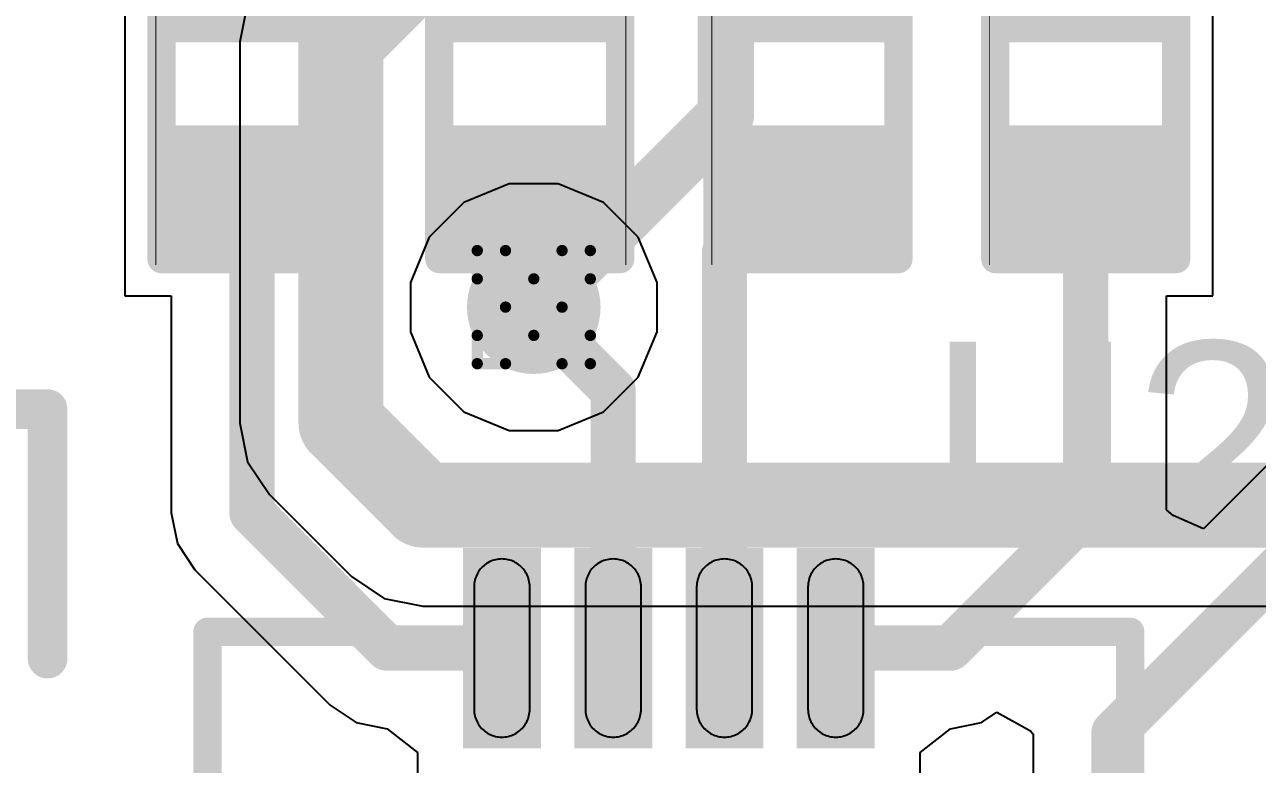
# Model space of a CAD drawing. Header units: inches. Extents: x -11 to 5379, y 0 to 5429.
# Drawn here: x 310.16 to 315.7, y 23.06 to 26.38 of the extents above; entities that cross this region are included whole.
import ezdxf

# ---------------------------------------------------------------- set-up
doc = ezdxf.new("R2010")
doc.units = ezdxf.units.IN
for name, color, linetype in [('Bottom Layer', 5, 'Continuous'), ('Drill Drawing', 1, 'Continuous'), ('GND', 16, 'Continuous'), ('PWR', 76, 'Continuous'), ('Top Layer', 1, 'Continuous'), ('Top Overlay', 2, 'Continuous'), ('Top Paste', 8, 'Continuous'), ('Top Solder', 216, 'Continuous'), ('Via Holes', 16, 'Continuous')]:
    doc.layers.add(name, color=color, linetype=linetype)
doc.styles.add('Arial', font='', dxfattribs={"height": 0.2})
doc.styles.get('Arial').set_extended_font_data('Arial')

# ---------------------------------------------------------------- blocks, each defined once
blk = doc.blocks.new('16_WQFN__4_4__98')
at = {"layer": 'Top Layer'}
for points in [[(-0.8751, -1.6), (-0.6251, -1.6), (-0.6251, -2.4), (-0.8751, -2.4)], [(-0.3749, -1.6), (-0.1249, -1.6), (-0.1249, -2.4), (-0.3749, -2.4)], [(0.1249, -1.6), (0.3749, -1.6), (0.3749, -2.4), (0.1249, -2.4)], [(0.6251, -1.6), (0.8751, -1.6), (0.8751, -2.4), (0.6251, -2.4)]]:
    blk.add_hatch(color=1, dxfattribs=at).paths.add_polyline_path(points)
at = {"layer": 'Top Solder'}
for points in [[(-0.9251, -1.55), (-0.575, -1.55), (-0.575, -2.45), (-0.9251, -2.45)], [(-0.425, -1.55), (-0.0749, -1.55), (-0.0749, -2.45), (-0.425, -2.45)], [(0.0749, -1.55), (0.425, -1.55), (0.425, -2.45), (0.0749, -2.45)], [(0.575, -1.55), (0.9251, -1.55), (0.9251, -2.45), (0.575, -2.45)]]:
    blk.add_hatch(color=216, dxfattribs=at).paths.add_polyline_path(points)
at = {"layer": 'Top Overlay'}
for points in [[(-2.0729, -1.3732, 0.127, 0.127, 0), (-2.0729, -2.073, 0.127, 0.127, 0)], [(2.0729, -1.3732, 0.127, 0.127, 0), (2.0729, -2.073, 0.127, 0.127, 0)], [(-1.3728, -2.073, 0.127, 0.127, 0), (-2.0729, -2.073, 0.127, 0.127, 0)], [(2.0729, -2.073, 0.127, 0.127, 0), (1.3728, -2.073, 0.127, 0.127, 0)]]:
    blk.add_lwpolyline(points, format="xyseb", dxfattribs=at)
for points in [[(-2.1046, -2.073, 0.0635, 0.0635, 1), (-2.0411, -2.073, 0.0635, 0.0635, 1)], [(-2.1046, -2.073, 0.0635, 0.0635, 1), (-2.0411, -2.073, 0.0635, 0.0635, 1)], [(-1.4046, -2.073, 0.0635, 0.0635, 1), (-1.3411, -2.073, 0.0635, 0.0635, 1)], [(1.3411, -2.073, 0.0635, 0.0635, 1), (1.4046, -2.073, 0.0635, 0.0635, 1)], [(2.0411, -2.073, 0.0635, 0.0635, 1), (2.1046, -2.073, 0.0635, 0.0635, 1)], [(2.0411, -2.073, 0.0635, 0.0635, 1), (2.1046, -2.073, 0.0635, 0.0635, 1)]]:
    blk.add_lwpolyline(points, format="xyseb", close=True, dxfattribs=at)
at = {"layer": 'Top Paste'}
for p, q in [((-0.7859, -1.6053), (-0.7928, -1.6075)), ((-0.7789, -1.6034), (-0.7859, -1.6053)), ((-0.7718, -1.6019), (-0.7789, -1.6034)), ((-0.7646, -1.6008), (-0.7718, -1.6019)), ((-0.7573, -1.6002), (-0.7646, -1.6008)), ((-0.7501, -1.6), (-0.7573, -1.6002)), ((-0.7428, -1.6002), (-0.7501, -1.6)), ((-0.7356, -1.6008), (-0.7428, -1.6002)), ((-0.7283, -1.6019), (-0.7356, -1.6008)), ((-0.7212, -1.6034), (-0.7283, -1.6019)), ((-0.7142, -1.6053), (-0.7212, -1.6034)), ((-0.7073, -1.6075), (-0.7142, -1.6053)), ((-0.2858, -1.6053), (-0.2927, -1.6075)), ((-0.2788, -1.6034), (-0.2858, -1.6053)), ((-0.2717, -1.6019), (-0.2788, -1.6034)), ((-0.2644, -1.6008), (-0.2717, -1.6019)), ((-0.2572, -1.6002), (-0.2644, -1.6008)), ((-0.2499, -1.6), (-0.2572, -1.6002)), ((-0.2427, -1.6002), (-0.2499, -1.6)), ((-0.2354, -1.6008), (-0.2427, -1.6002)), ((-0.2282, -1.6019), (-0.2354, -1.6008)), ((-0.2211, -1.6034), (-0.2282, -1.6019)), ((-0.2141, -1.6053), (-0.2211, -1.6034)), ((-0.2072, -1.6075), (-0.2141, -1.6053)), ((0.2141, -1.6053), (0.2072, -1.6075)), ((0.2211, -1.6034), (0.2141, -1.6053)), ((0.2282, -1.6019), (0.2211, -1.6034)), ((0.2354, -1.6008), (0.2282, -1.6019)), ((0.2427, -1.6002), (0.2354, -1.6008)), ((0.2499, -1.6), (0.2427, -1.6002)), ((0.2572, -1.6002), (0.2499, -1.6)), ((0.2644, -1.6008), (0.2572, -1.6002)), ((0.2717, -1.6019), (0.2644, -1.6008)), ((0.2788, -1.6034), (0.2717, -1.6019)), ((0.2858, -1.6053), (0.2788, -1.6034)), ((0.2927, -1.6075), (0.2858, -1.6053)), ((0.7142, -1.6053), (0.7073, -1.6075)), ((0.7212, -1.6034), (0.7142, -1.6053)), ((0.7283, -1.6019), (0.7212, -1.6034)), ((0.7356, -1.6008), (0.7283, -1.6019)), ((0.7428, -1.6002), (0.7356, -1.6008)), ((0.7501, -1.6), (0.7428, -1.6002)), ((0.7573, -1.6002), (0.7501, -1.6)), ((0.7646, -1.6008), (0.7573, -1.6002)), ((0.7718, -1.6019), (0.7646, -1.6008)), ((0.7789, -1.6034), (0.7718, -1.6019)), ((0.7859, -1.6053), (0.7789, -1.6034)), ((0.7928, -1.6075), (0.7859, -1.6053)), ((-0.8545, -1.6563), (-0.8583, -1.6625)), ((-0.8503, -1.6504), (-0.8545, -1.6563)), ((-0.8458, -1.6446), (-0.8503, -1.6504)), ((-0.841, -1.6392), (-0.8458, -1.6446)), ((-0.8359, -1.6341), (-0.841, -1.6392)), ((-0.8304, -1.6293), (-0.8359, -1.6341)), ((-0.8247, -1.6247), (-0.8304, -1.6293)), ((-0.8188, -1.6206), (-0.8247, -1.6247)), ((-0.8126, -1.6167), (-0.8188, -1.6206)), ((-0.8062, -1.6133), (-0.8126, -1.6167)), ((-0.7996, -1.6102), (-0.8062, -1.6133)), ((-0.7928, -1.6075), (-0.7996, -1.6102)), ((-0.7005, -1.6102), (-0.7073, -1.6075)), ((-0.694, -1.6133), (-0.7005, -1.6102)), ((-0.6876, -1.6167), (-0.694, -1.6133)), ((-0.6814, -1.6206), (-0.6876, -1.6167)), ((-0.6754, -1.6247), (-0.6814, -1.6206)), ((-0.6697, -1.6293), (-0.6754, -1.6247)), ((-0.6643, -1.6341), (-0.6697, -1.6293)), ((-0.6591, -1.6392), (-0.6643, -1.6341)), ((-0.6543, -1.6446), (-0.6591, -1.6392)), ((-0.6498, -1.6504), (-0.6543, -1.6446)), ((-0.6456, -1.6563), (-0.6498, -1.6504)), ((-0.6418, -1.6625), (-0.6456, -1.6563)), ((-0.3544, -1.6563), (-0.3582, -1.6625)), ((-0.3502, -1.6504), (-0.3544, -1.6563)), ((-0.3457, -1.6446), (-0.3502, -1.6504)), ((-0.3409, -1.6392), (-0.3457, -1.6446)), ((-0.3357, -1.6341), (-0.3409, -1.6392)), ((-0.3303, -1.6293), (-0.3357, -1.6341)), ((-0.3246, -1.6247), (-0.3303, -1.6293)), ((-0.3186, -1.6206), (-0.3246, -1.6247)), ((-0.3124, -1.6167), (-0.3186, -1.6206)), ((-0.306, -1.6133), (-0.3124, -1.6167)), ((-0.2995, -1.6102), (-0.306, -1.6133)), ((-0.2927, -1.6075), (-0.2995, -1.6102)), ((-0.2004, -1.6102), (-0.2072, -1.6075)), ((-0.1938, -1.6133), (-0.2004, -1.6102)), ((-0.1874, -1.6167), (-0.1938, -1.6133)), ((-0.1812, -1.6206), (-0.1874, -1.6167)), ((-0.1753, -1.6247), (-0.1812, -1.6206)), ((-0.1696, -1.6293), (-0.1753, -1.6247)), ((-0.1641, -1.6341), (-0.1696, -1.6293)), ((-0.159, -1.6392), (-0.1641, -1.6341)), ((-0.1542, -1.6446), (-0.159, -1.6392)), ((-0.1497, -1.6504), (-0.1542, -1.6446)), ((-0.1455, -1.6563), (-0.1497, -1.6504)), ((-0.1417, -1.6625), (-0.1455, -1.6563)), ((0.1455, -1.6563), (0.1417, -1.6625)), ((0.1497, -1.6504), (0.1455, -1.6563)), ((0.1542, -1.6446), (0.1497, -1.6504)), ((0.159, -1.6392), (0.1542, -1.6446)), ((0.1641, -1.6341), (0.159, -1.6392)), ((0.1696, -1.6293), (0.1641, -1.6341)), ((0.1753, -1.6247), (0.1696, -1.6293)), ((0.1812, -1.6206), (0.1753, -1.6247)), ((0.1874, -1.6167), (0.1812, -1.6206)), ((0.1938, -1.6133), (0.1874, -1.6167)), ((0.2004, -1.6102), (0.1938, -1.6133)), ((0.2072, -1.6075), (0.2004, -1.6102)), ((0.2995, -1.6102), (0.2927, -1.6075)), ((0.306, -1.6133), (0.2995, -1.6102)), ((0.3124, -1.6167), (0.306, -1.6133)), ((0.3186, -1.6206), (0.3124, -1.6167)), ((0.3246, -1.6247), (0.3186, -1.6206)), ((0.3303, -1.6293), (0.3246, -1.6247)), ((0.3357, -1.6341), (0.3303, -1.6293)), ((0.3409, -1.6392), (0.3357, -1.6341)), ((0.3457, -1.6446), (0.3409, -1.6392)), ((0.3502, -1.6504), (0.3457, -1.6446)), ((0.3544, -1.6563), (0.3502, -1.6504)), ((0.3582, -1.6625), (0.3544, -1.6563)), ((0.6456, -1.6563), (0.6418, -1.6625)), ((0.6498, -1.6504), (0.6456, -1.6563)), ((0.6543, -1.6446), (0.6498, -1.6504)), ((0.6591, -1.6392), (0.6543, -1.6446)), ((0.6643, -1.6341), (0.6591, -1.6392)), ((0.6697, -1.6293), (0.6643, -1.6341)), ((0.6754, -1.6247), (0.6697, -1.6293)), ((0.6814, -1.6206), (0.6754, -1.6247)), ((0.6876, -1.6167), (0.6814, -1.6206)), ((0.694, -1.6133), (0.6876, -1.6167)), ((0.7005, -1.6102), (0.694, -1.6133)), ((0.7073, -1.6075), (0.7005, -1.6102)), ((0.7996, -1.6102), (0.7928, -1.6075)), ((0.8062, -1.6133), (0.7996, -1.6102)), ((0.8126, -1.6167), (0.8062, -1.6133)), ((0.8188, -1.6206), (0.8126, -1.6167)), ((0.8247, -1.6247), (0.8188, -1.6206)), ((0.8304, -1.6293), (0.8247, -1.6247)), ((0.8359, -1.6341), (0.8304, -1.6293)), ((0.841, -1.6392), (0.8359, -1.6341)), ((0.8458, -1.6446), (0.841, -1.6392)), ((0.8503, -1.6504), (0.8458, -1.6446)), ((0.8545, -1.6563), (0.8503, -1.6504)), ((0.8583, -1.6625), (0.8545, -1.6563)), ((-0.8742, -1.7105), (-0.8749, -1.7178)), ((-0.8732, -1.7033), (-0.8742, -1.7105)), ((-0.8717, -1.6962), (-0.8732, -1.7033)), ((-0.8698, -1.6892), (-0.8717, -1.6962)), ((-0.8675, -1.6823), (-0.8698, -1.6892)), ((-0.8648, -1.6755), (-0.8675, -1.6823)), ((-0.8618, -1.6689), (-0.8648, -1.6755)), ((-0.8583, -1.6625), (-0.8618, -1.6689)), ((-0.6384, -1.6689), (-0.6418, -1.6625)), ((-0.6353, -1.6755), (-0.6384, -1.6689)), ((-0.6326, -1.6823), (-0.6353, -1.6755)), ((-0.6303, -1.6892), (-0.6326, -1.6823)), ((-0.6284, -1.6962), (-0.6303, -1.6892)), ((-0.6269, -1.7033), (-0.6284, -1.6962)), ((-0.6259, -1.7105), (-0.6269, -1.7033)), ((-0.6252, -1.7178), (-0.6259, -1.7105)), ((-0.3741, -1.7105), (-0.3748, -1.7178)), ((-0.373, -1.7033), (-0.3741, -1.7105)), ((-0.3716, -1.6962), (-0.373, -1.7033)), ((-0.3697, -1.6892), (-0.3716, -1.6962)), ((-0.3674, -1.6823), (-0.3697, -1.6892)), ((-0.3647, -1.6755), (-0.3674, -1.6823)), ((-0.3616, -1.6689), (-0.3647, -1.6755)), ((-0.3582, -1.6625), (-0.3616, -1.6689)), ((-0.1382, -1.6689), (-0.1417, -1.6625)), ((-0.1352, -1.6755), (-0.1382, -1.6689)), ((-0.1325, -1.6823), (-0.1352, -1.6755)), ((-0.1302, -1.6892), (-0.1325, -1.6823)), ((-0.1283, -1.6962), (-0.1302, -1.6892)), ((-0.1268, -1.7033), (-0.1283, -1.6962)), ((-0.1258, -1.7105), (-0.1268, -1.7033)), ((-0.1251, -1.7178), (-0.1258, -1.7105)), ((0.1258, -1.7105), (0.1251, -1.7178)), ((0.1268, -1.7033), (0.1258, -1.7105)), ((0.1283, -1.6962), (0.1268, -1.7033)), ((0.1302, -1.6892), (0.1283, -1.6962)), ((0.1325, -1.6823), (0.1302, -1.6892)), ((0.1352, -1.6755), (0.1325, -1.6823)), ((0.1382, -1.6689), (0.1352, -1.6755)), ((0.1417, -1.6625), (0.1382, -1.6689)), ((0.3616, -1.6689), (0.3582, -1.6625)), ((0.3647, -1.6755), (0.3616, -1.6689)), ((0.3674, -1.6823), (0.3647, -1.6755)), ((0.3697, -1.6892), (0.3674, -1.6823)), ((0.3716, -1.6962), (0.3697, -1.6892)), ((0.373, -1.7033), (0.3716, -1.6962)), ((0.3741, -1.7105), (0.373, -1.7033)), ((0.3748, -1.7178), (0.3741, -1.7105)), ((0.6259, -1.7105), (0.6252, -1.7178)), ((0.6269, -1.7033), (0.6259, -1.7105)), ((0.6284, -1.6962), (0.6269, -1.7033)), ((0.6303, -1.6892), (0.6284, -1.6962)), ((0.6326, -1.6823), (0.6303, -1.6892)), ((0.6353, -1.6755), (0.6326, -1.6823)), ((0.6384, -1.6689), (0.6353, -1.6755)), ((0.6418, -1.6625), (0.6384, -1.6689)), ((0.8618, -1.6689), (0.8583, -1.6625)), ((0.8648, -1.6755), (0.8618, -1.6689)), ((0.8675, -1.6823), (0.8648, -1.6755)), ((0.8698, -1.6892), (0.8675, -1.6823)), ((0.8717, -1.6962), (0.8698, -1.6892)), ((0.8732, -1.7033), (0.8717, -1.6962)), ((0.8742, -1.7105), (0.8732, -1.7033)), ((0.8749, -1.7178), (0.8742, -1.7105)), ((-0.8749, -1.7178), (-0.8751, -1.725)), ((-0.8751, -1.725), (-0.8751, -2.275)), ((-0.6252, -1.7178), (-0.6252, -1.7178)), ((-0.625, -1.725), (-0.6252, -1.7178)), ((-0.625, -2.275), (-0.625, -1.725)), ((-0.3748, -1.7178), (-0.375, -1.725)), ((-0.375, -1.725), (-0.375, -2.275)), ((-0.1251, -1.7178), (-0.1251, -1.7178)), ((-0.1249, -1.725), (-0.1251, -1.7178)), ((-0.1249, -2.275), (-0.1249, -1.725)), ((0.1251, -1.7178), (0.1249, -1.725)), ((0.1249, -1.725), (0.1249, -2.275)), ((0.3748, -1.7178), (0.3748, -1.7178)), ((0.375, -1.725), (0.3748, -1.7178)), ((0.375, -2.275), (0.375, -1.725)), ((0.6252, -1.7178), (0.625, -1.725)), ((0.625, -1.725), (0.625, -2.275)), ((0.8749, -1.7178), (0.8749, -1.7178)), ((0.8751, -1.725), (0.8749, -1.7178)), ((0.8751, -2.275), (0.8751, -1.725)), ((-0.8751, -2.275), (-0.8749, -2.2823)), ((-0.8749, -2.2823), (-0.8742, -2.2895)), ((-0.8742, -2.2895), (-0.8732, -2.2967)), ((-0.8732, -2.2967), (-0.8717, -2.3038)), ((-0.8717, -2.3038), (-0.8698, -2.3109)), ((-0.8698, -2.3109), (-0.8675, -2.3178)), ((-0.8675, -2.3178), (-0.8648, -2.3245)), ((-0.8648, -2.3245), (-0.8618, -2.3311)), ((-0.6384, -2.3311), (-0.6353, -2.3245)), ((-0.6353, -2.3245), (-0.6326, -2.3178)), ((-0.6326, -2.3178), (-0.6303, -2.3109)), ((-0.6303, -2.3109), (-0.6284, -2.3038)), ((-0.6284, -2.3038), (-0.6269, -2.2967)), ((-0.6269, -2.2967), (-0.6259, -2.2895)), ((-0.6259, -2.2895), (-0.6252, -2.2823)), ((-0.6252, -2.2823), (-0.625, -2.275)), ((-0.375, -2.275), (-0.3748, -2.2823)), ((-0.3748, -2.2823), (-0.3741, -2.2895)), ((-0.3741, -2.2895), (-0.373, -2.2967)), ((-0.373, -2.2967), (-0.3716, -2.3038)), ((-0.3716, -2.3038), (-0.3697, -2.3109)), ((-0.3697, -2.3109), (-0.3674, -2.3178)), ((-0.3674, -2.3178), (-0.3647, -2.3245)), ((-0.3647, -2.3245), (-0.3616, -2.3311)), ((-0.1382, -2.3311), (-0.1352, -2.3245)), ((-0.1352, -2.3245), (-0.1325, -2.3178)), ((-0.1325, -2.3178), (-0.1302, -2.3109)), ((-0.1302, -2.3109), (-0.1283, -2.3038)), ((-0.1283, -2.3038), (-0.1268, -2.2967)), ((-0.1268, -2.2967), (-0.1258, -2.2895)), ((-0.1258, -2.2895), (-0.1251, -2.2823)), ((-0.1251, -2.2823), (-0.1249, -2.275)), ((0.1249, -2.275), (0.1251, -2.2823)), ((0.1251, -2.2823), (0.1258, -2.2895)), ((0.1258, -2.2895), (0.1268, -2.2967)), ((0.1268, -2.2967), (0.1283, -2.3038)), ((0.1283, -2.3038), (0.1302, -2.3109)), ((0.1302, -2.3109), (0.1325, -2.3178)), ((0.1325, -2.3178), (0.1352, -2.3245)), ((0.1352, -2.3245), (0.1382, -2.3311)), ((0.3616, -2.3311), (0.3647, -2.3245)), ((0.3647, -2.3245), (0.3674, -2.3178)), ((0.3674, -2.3178), (0.3697, -2.3109)), ((0.3697, -2.3109), (0.3716, -2.3038)), ((0.3716, -2.3038), (0.373, -2.2967)), ((0.373, -2.2967), (0.3741, -2.2895)), ((0.3741, -2.2895), (0.3748, -2.2823)), ((0.3748, -2.2823), (0.375, -2.275)), ((0.625, -2.275), (0.6252, -2.2823)), ((0.6252, -2.2823), (0.6259, -2.2895)), ((0.6259, -2.2895), (0.6269, -2.2967)), ((0.6269, -2.2967), (0.6284, -2.3038)), ((0.6284, -2.3038), (0.6303, -2.3109)), ((0.6303, -2.3109), (0.6326, -2.3178)), ((0.6326, -2.3178), (0.6353, -2.3245)), ((0.6353, -2.3245), (0.6384, -2.3311)), ((0.8618, -2.3311), (0.8648, -2.3245)), ((0.8648, -2.3245), (0.8675, -2.3178)), ((0.8675, -2.3178), (0.8698, -2.3109)), ((0.8698, -2.3109), (0.8717, -2.3038)), ((0.8717, -2.3038), (0.8732, -2.2967)), ((0.8732, -2.2967), (0.8742, -2.2895)), ((0.8742, -2.2895), (0.8749, -2.2823)), ((0.8749, -2.2823), (0.8751, -2.275)), ((-0.8618, -2.3311), (-0.8583, -2.3375)), ((-0.8583, -2.3375), (-0.8545, -2.3437)), ((-0.8545, -2.3437), (-0.8503, -2.3497)), ((-0.8503, -2.3497), (-0.8458, -2.3554)), ((-0.8458, -2.3554), (-0.841, -2.3608)), ((-0.841, -2.3608), (-0.8359, -2.3659)), ((-0.8359, -2.3659), (-0.8304, -2.3708)), ((-0.8304, -2.3708), (-0.8247, -2.3753)), ((-0.8247, -2.3753), (-0.8188, -2.3794)), ((-0.8188, -2.3794), (-0.8126, -2.3833)), ((-0.6876, -2.3833), (-0.6814, -2.3794)), ((-0.6814, -2.3794), (-0.6754, -2.3753)), ((-0.6754, -2.3753), (-0.6697, -2.3708)), ((-0.6697, -2.3708), (-0.6643, -2.3659)), ((-0.6643, -2.3659), (-0.6591, -2.3608)), ((-0.6591, -2.3608), (-0.6543, -2.3554)), ((-0.6543, -2.3554), (-0.6498, -2.3497)), ((-0.6498, -2.3497), (-0.6456, -2.3437)), ((-0.6456, -2.3437), (-0.6418, -2.3375)), ((-0.6418, -2.3375), (-0.6384, -2.3311)), ((-0.3616, -2.3311), (-0.3582, -2.3375)), ((-0.3582, -2.3375), (-0.3544, -2.3437)), ((-0.3544, -2.3437), (-0.3502, -2.3497)), ((-0.3502, -2.3497), (-0.3457, -2.3554)), ((-0.3457, -2.3554), (-0.3409, -2.3608)), ((-0.3409, -2.3608), (-0.3357, -2.3659)), ((-0.3357, -2.3659), (-0.3303, -2.3708)), ((-0.3303, -2.3708), (-0.3246, -2.3753)), ((-0.3246, -2.3753), (-0.3186, -2.3794)), ((-0.3186, -2.3794), (-0.3124, -2.3833)), ((-0.1874, -2.3833), (-0.1812, -2.3794)), ((-0.1812, -2.3794), (-0.1753, -2.3753)), ((-0.1753, -2.3753), (-0.1696, -2.3708)), ((-0.1696, -2.3708), (-0.1641, -2.3659)), ((-0.1641, -2.3659), (-0.159, -2.3608)), ((-0.159, -2.3608), (-0.1542, -2.3554)), ((-0.1542, -2.3554), (-0.1497, -2.3497)), ((-0.1497, -2.3497), (-0.1455, -2.3437)), ((-0.1455, -2.3437), (-0.1417, -2.3375)), ((-0.1417, -2.3375), (-0.1382, -2.3311)), ((0.1382, -2.3311), (0.1417, -2.3375)), ((0.1417, -2.3375), (0.1455, -2.3437)), ((0.1455, -2.3437), (0.1497, -2.3497)), ((0.1497, -2.3497), (0.1542, -2.3554)), ((0.1542, -2.3554), (0.159, -2.3608)), ((0.159, -2.3608), (0.1641, -2.3659)), ((0.1641, -2.3659), (0.1696, -2.3708)), ((0.1696, -2.3708), (0.1753, -2.3753)), ((0.1753, -2.3753), (0.1812, -2.3794)), ((0.1812, -2.3794), (0.1874, -2.3833)), ((0.3124, -2.3833), (0.3186, -2.3794)), ((0.3186, -2.3794), (0.3246, -2.3753)), ((0.3246, -2.3753), (0.3303, -2.3708)), ((0.3303, -2.3708), (0.3357, -2.3659)), ((0.3357, -2.3659), (0.3409, -2.3608)), ((0.3409, -2.3608), (0.3457, -2.3554)), ((0.3457, -2.3554), (0.3502, -2.3497)), ((0.3502, -2.3497), (0.3544, -2.3437)), ((0.3544, -2.3437), (0.3582, -2.3375)), ((0.3582, -2.3375), (0.3616, -2.3311)), ((0.6384, -2.3311), (0.6418, -2.3375)), ((0.6418, -2.3375), (0.6456, -2.3437)), ((0.6456, -2.3437), (0.6498, -2.3497)), ((0.6498, -2.3497), (0.6543, -2.3554)), ((0.6543, -2.3554), (0.6591, -2.3608)), ((0.6591, -2.3608), (0.6643, -2.3659)), ((0.6643, -2.3659), (0.6697, -2.3708)), ((0.6697, -2.3708), (0.6754, -2.3753)), ((0.6754, -2.3753), (0.6814, -2.3794)), ((0.6814, -2.3794), (0.6876, -2.3833)), ((0.8126, -2.3833), (0.8188, -2.3794)), ((0.8188, -2.3794), (0.8247, -2.3753)), ((0.8247, -2.3753), (0.8304, -2.3708)), ((0.8304, -2.3708), (0.8359, -2.3659)), ((0.8359, -2.3659), (0.841, -2.3608)), ((0.841, -2.3608), (0.8458, -2.3554)), ((0.8458, -2.3554), (0.8503, -2.3497)), ((0.8503, -2.3497), (0.8545, -2.3437)), ((0.8545, -2.3437), (0.8583, -2.3375)), ((0.8583, -2.3375), (0.8618, -2.3311)), ((-0.8126, -2.3833), (-0.8062, -2.3867)), ((-0.8062, -2.3867), (-0.7996, -2.3898)), ((-0.7996, -2.3898), (-0.7928, -2.3925)), ((-0.7928, -2.3925), (-0.7859, -2.3948)), ((-0.7859, -2.3948), (-0.7789, -2.3966)), ((-0.7789, -2.3966), (-0.7718, -2.3981)), ((-0.7718, -2.3981), (-0.7646, -2.3992)), ((-0.7646, -2.3992), (-0.7573, -2.3998)), ((-0.7573, -2.3998), (-0.7501, -2.4)), ((-0.7501, -2.4), (-0.7428, -2.3998)), ((-0.7428, -2.3998), (-0.7356, -2.3992)), ((-0.7356, -2.3992), (-0.7283, -2.3981)), ((-0.7283, -2.3981), (-0.7212, -2.3966)), ((-0.7212, -2.3966), (-0.7142, -2.3948)), ((-0.7142, -2.3948), (-0.7073, -2.3925)), ((-0.7073, -2.3925), (-0.7005, -2.3898)), ((-0.7005, -2.3898), (-0.694, -2.3867)), ((-0.694, -2.3867), (-0.6876, -2.3833)), ((-0.3124, -2.3833), (-0.306, -2.3867)), ((-0.306, -2.3867), (-0.2995, -2.3898)), ((-0.2995, -2.3898), (-0.2927, -2.3925)), ((-0.2927, -2.3925), (-0.2858, -2.3948)), ((-0.2858, -2.3948), (-0.2788, -2.3966)), ((-0.2788, -2.3966), (-0.2717, -2.3981)), ((-0.2717, -2.3981), (-0.2644, -2.3992)), ((-0.2644, -2.3992), (-0.2572, -2.3998)), ((-0.2572, -2.3998), (-0.2499, -2.4)), ((-0.2499, -2.4), (-0.2427, -2.3998)), ((-0.2427, -2.3998), (-0.2354, -2.3992)), ((-0.2354, -2.3992), (-0.2282, -2.3981)), ((-0.2282, -2.3981), (-0.2211, -2.3966)), ((-0.2211, -2.3966), (-0.2141, -2.3948)), ((-0.2141, -2.3948), (-0.2072, -2.3925)), ((-0.2072, -2.3925), (-0.2004, -2.3898)), ((-0.2004, -2.3898), (-0.1938, -2.3867)), ((-0.1938, -2.3867), (-0.1874, -2.3833)), ((0.1874, -2.3833), (0.1938, -2.3867)), ((0.1938, -2.3867), (0.2004, -2.3898)), ((0.2004, -2.3898), (0.2072, -2.3925)), ((0.2072, -2.3925), (0.2141, -2.3948)), ((0.2141, -2.3948), (0.2211, -2.3966)), ((0.2211, -2.3966), (0.2282, -2.3981)), ((0.2282, -2.3981), (0.2354, -2.3992)), ((0.2354, -2.3992), (0.2427, -2.3998)), ((0.2427, -2.3998), (0.2499, -2.4)), ((0.2499, -2.4), (0.2572, -2.3998)), ((0.2572, -2.3998), (0.2644, -2.3992)), ((0.2644, -2.3992), (0.2717, -2.3981)), ((0.2717, -2.3981), (0.2788, -2.3966)), ((0.2788, -2.3966), (0.2858, -2.3948)), ((0.2858, -2.3948), (0.2927, -2.3925)), ((0.2927, -2.3925), (0.2995, -2.3898)), ((0.2995, -2.3898), (0.306, -2.3867)), ((0.306, -2.3867), (0.3124, -2.3833)), ((0.6876, -2.3833), (0.694, -2.3867)), ((0.694, -2.3867), (0.7005, -2.3898)), ((0.7005, -2.3898), (0.7073, -2.3925)), ((0.7073, -2.3925), (0.7142, -2.3948)), ((0.7142, -2.3948), (0.7212, -2.3966)), ((0.7212, -2.3966), (0.7283, -2.3981)), ((0.7283, -2.3981), (0.7356, -2.3992)), ((0.7356, -2.3992), (0.7428, -2.3998)), ((0.7428, -2.3998), (0.7501, -2.4)), ((0.7501, -2.4), (0.7573, -2.3998)), ((0.7573, -2.3998), (0.7646, -2.3992)), ((0.7646, -2.3992), (0.7718, -2.3981)), ((0.7718, -2.3981), (0.7789, -2.3966)), ((0.7789, -2.3966), (0.7859, -2.3948)), ((0.7859, -2.3948), (0.7928, -2.3925)), ((0.7928, -2.3925), (0.7996, -2.3898)), ((0.7996, -2.3898), (0.8062, -2.3867)), ((0.8062, -2.3867), (0.8126, -2.3833))]:
    blk.add_line(p, q, dxfattribs=at)
blk = doc.blocks.new('R___0402_210')
at = {"layer": 'Top Layer'}
for points in [[(-0.6985, -0.3175), (-0.6985, 0.3175), (-0.2413, 0.3175), (-0.2413, -0.3175)], [(0.2413, -0.3175), (0.2413, 0.3175), (0.6985, 0.3175), (0.6985, -0.3175)]]:
    blk.add_hatch(color=1, dxfattribs=at).paths.add_polyline_path(points)
at = {"layer": 'Top Paste'}
for points in [[(-0.6985, -0.3175), (-0.6985, 0.3175), (-0.2413, 0.3175), (-0.2413, -0.3175)], [(0.2413, -0.3175), (0.2413, 0.3175), (0.6985, 0.3175), (0.6985, -0.3175)]]:
    blk.add_hatch(color=8, dxfattribs=at).paths.add_polyline_path(points)
at = {"layer": 'Top Solder'}
for points in [[(-0.7535, -0.3725), (-0.7535, 0.3725), (-0.1863, 0.3725), (-0.1863, -0.3725)], [(0.1863, -0.3725), (0.1863, 0.3725), (0.7535, 0.3725), (0.7535, -0.3725)]]:
    blk.add_hatch(color=216, dxfattribs=at).paths.add_polyline_path(points)
at = {"layer": 'Top Overlay'}
for points in [[(-0.7874, -0.4064, 0.127, 0.127, 0), (-0.7874, 0.4064, 0.127, 0.127, 0)], [(0.7874, 0.4064, 0.127, 0.127, 0), (-0.7874, 0.4064, 0.127, 0.127, 0)], [(0.7874, -0.4064, 0.127, 0.127, 0), (0.7874, 0.4064, 0.127, 0.127, 0)], [(0.7874, -0.4064, 0.127, 0.127, 0), (-0.7874, -0.4064, 0.127, 0.127, 0)], [(0.8128, -0.4318, 0.00323, 0.00323, 0), (-0.8128, -0.4318, 0.00323, 0.00323, 0)]]:
    blk.add_lwpolyline(points, format="xyseb", dxfattribs=at)
for points in [[(-0.8191, 0.4064, 0.0635, 0.0635, 1), (-0.7556, 0.4064, 0.0635, 0.0635, 1)], [(-0.8191, 0.4064, 0.0635, 0.0635, 1), (-0.7556, 0.4064, 0.0635, 0.0635, 1)], [(0.7556, 0.4064, 0.0635, 0.0635, 1), (0.8191, 0.4064, 0.0635, 0.0635, 1)], [(0.7556, 0.4064, 0.0635, 0.0635, 1), (0.8191, 0.4064, 0.0635, 0.0635, 1)], [(-0.8191, -0.4064, 0.0635, 0.0635, 1), (-0.7556, -0.4064, 0.0635, 0.0635, 1)], [(-0.8191, -0.4064, 0.0635, 0.0635, 1), (-0.7556, -0.4064, 0.0635, 0.0635, 1)], [(0.7556, -0.4064, 0.0635, 0.0635, 1), (0.8191, -0.4064, 0.0635, 0.0635, 1)], [(0.7556, -0.4064, 0.0635, 0.0635, 1), (0.8191, -0.4064, 0.0635, 0.0635, 1)], [(-0.8136, -0.4318, 0.00161, 0.00161, 1), (-0.812, -0.4318, 0.00161, 0.00161, 1)], [(0.812, -0.4318, 0.00161, 0.00161, 1), (0.8136, -0.4318, 0.00161, 0.00161, 1)]]:
    blk.add_lwpolyline(points, format="xyseb", close=True, dxfattribs=at)
blk = doc.blocks.new('R___0402_213')
at = {"layer": 'Top Layer'}
for points in [[(-0.6985, -0.3175), (-0.6985, 0.3175), (-0.2413, 0.3175), (-0.2413, -0.3175)], [(0.2413, -0.3175), (0.2413, 0.3175), (0.6985, 0.3175), (0.6985, -0.3175)]]:
    blk.add_hatch(color=1, dxfattribs=at).paths.add_polyline_path(points)
at = {"layer": 'Top Paste'}
for points in [[(-0.6985, -0.3175), (-0.6985, 0.3175), (-0.2413, 0.3175), (-0.2413, -0.3175)], [(0.2413, -0.3175), (0.2413, 0.3175), (0.6985, 0.3175), (0.6985, -0.3175)]]:
    blk.add_hatch(color=8, dxfattribs=at).paths.add_polyline_path(points)
at = {"layer": 'Top Solder'}
for points in [[(-0.7535, -0.3725), (-0.7535, 0.3725), (-0.1863, 0.3725), (-0.1863, -0.3725)], [(0.1863, -0.3725), (0.1863, 0.3725), (0.7535, 0.3725), (0.7535, -0.3725)]]:
    blk.add_hatch(color=216, dxfattribs=at).paths.add_polyline_path(points)
at = {"layer": 'Top Overlay'}
for points in [[(-0.7874, -0.4064, 0.127, 0.127, 0), (-0.7874, 0.4064, 0.127, 0.127, 0)], [(0.7874, 0.4064, 0.127, 0.127, 0), (-0.7874, 0.4064, 0.127, 0.127, 0)], [(0.7874, -0.4064, 0.127, 0.127, 0), (0.7874, 0.4064, 0.127, 0.127, 0)], [(0.7874, -0.4064, 0.127, 0.127, 0), (-0.7874, -0.4064, 0.127, 0.127, 0)], [(0.8128, -0.4318, 0.00323, 0.00323, 0), (-0.8128, -0.4318, 0.00323, 0.00323, 0)]]:
    blk.add_lwpolyline(points, format="xyseb", dxfattribs=at)
for points in [[(-0.8191, 0.4064, 0.0635, 0.0635, 1), (-0.7556, 0.4064, 0.0635, 0.0635, 1)], [(-0.8191, 0.4064, 0.0635, 0.0635, 1), (-0.7556, 0.4064, 0.0635, 0.0635, 1)], [(0.7556, 0.4064, 0.0635, 0.0635, 1), (0.8191, 0.4064, 0.0635, 0.0635, 1)], [(0.7556, 0.4064, 0.0635, 0.0635, 1), (0.8191, 0.4064, 0.0635, 0.0635, 1)], [(-0.8191, -0.4064, 0.0635, 0.0635, 1), (-0.7556, -0.4064, 0.0635, 0.0635, 1)], [(-0.8191, -0.4064, 0.0635, 0.0635, 1), (-0.7556, -0.4064, 0.0635, 0.0635, 1)], [(0.7556, -0.4064, 0.0635, 0.0635, 1), (0.8191, -0.4064, 0.0635, 0.0635, 1)], [(0.7556, -0.4064, 0.0635, 0.0635, 1), (0.8191, -0.4064, 0.0635, 0.0635, 1)], [(-0.8136, -0.4318, 0.00161, 0.00161, 1), (-0.812, -0.4318, 0.00161, 0.00161, 1)], [(0.812, -0.4318, 0.00161, 0.00161, 1), (0.8136, -0.4318, 0.00161, 0.00161, 1)]]:
    blk.add_lwpolyline(points, format="xyseb", close=True, dxfattribs=at)
blk = doc.blocks.new('R___0402_214')
at = {"layer": 'Top Layer'}
for points in [[(-0.6985, -0.3175), (-0.6985, 0.3175), (-0.2413, 0.3175), (-0.2413, -0.3175)], [(0.2413, -0.3175), (0.2413, 0.3175), (0.6985, 0.3175), (0.6985, -0.3175)]]:
    blk.add_hatch(color=1, dxfattribs=at).paths.add_polyline_path(points)
at = {"layer": 'Top Paste'}
for points in [[(-0.6985, -0.3175), (-0.6985, 0.3175), (-0.2413, 0.3175), (-0.2413, -0.3175)], [(0.2413, -0.3175), (0.2413, 0.3175), (0.6985, 0.3175), (0.6985, -0.3175)]]:
    blk.add_hatch(color=8, dxfattribs=at).paths.add_polyline_path(points)
at = {"layer": 'Top Solder'}
for points in [[(-0.7535, -0.3725), (-0.7535, 0.3725), (-0.1863, 0.3725), (-0.1863, -0.3725)], [(0.1863, -0.3725), (0.1863, 0.3725), (0.7535, 0.3725), (0.7535, -0.3725)]]:
    blk.add_hatch(color=216, dxfattribs=at).paths.add_polyline_path(points)
at = {"layer": 'Top Overlay'}
for points in [[(-0.7874, -0.4064, 0.127, 0.127, 0), (-0.7874, 0.4064, 0.127, 0.127, 0)], [(0.7874, 0.4064, 0.127, 0.127, 0), (-0.7874, 0.4064, 0.127, 0.127, 0)], [(0.7874, -0.4064, 0.127, 0.127, 0), (0.7874, 0.4064, 0.127, 0.127, 0)], [(0.7874, -0.4064, 0.127, 0.127, 0), (-0.7874, -0.4064, 0.127, 0.127, 0)], [(0.8128, -0.4318, 0.00323, 0.00323, 0), (-0.8128, -0.4318, 0.00323, 0.00323, 0)]]:
    blk.add_lwpolyline(points, format="xyseb", dxfattribs=at)
for points in [[(-0.8191, 0.4064, 0.0635, 0.0635, 1), (-0.7556, 0.4064, 0.0635, 0.0635, 1)], [(-0.8191, 0.4064, 0.0635, 0.0635, 1), (-0.7556, 0.4064, 0.0635, 0.0635, 1)], [(0.7556, 0.4064, 0.0635, 0.0635, 1), (0.8191, 0.4064, 0.0635, 0.0635, 1)], [(0.7556, 0.4064, 0.0635, 0.0635, 1), (0.8191, 0.4064, 0.0635, 0.0635, 1)], [(-0.8191, -0.4064, 0.0635, 0.0635, 1), (-0.7556, -0.4064, 0.0635, 0.0635, 1)], [(-0.8191, -0.4064, 0.0635, 0.0635, 1), (-0.7556, -0.4064, 0.0635, 0.0635, 1)], [(0.7556, -0.4064, 0.0635, 0.0635, 1), (0.8191, -0.4064, 0.0635, 0.0635, 1)], [(0.7556, -0.4064, 0.0635, 0.0635, 1), (0.8191, -0.4064, 0.0635, 0.0635, 1)], [(-0.8136, -0.4318, 0.00161, 0.00161, 1), (-0.812, -0.4318, 0.00161, 0.00161, 1)], [(0.812, -0.4318, 0.00161, 0.00161, 1), (0.8136, -0.4318, 0.00161, 0.00161, 1)]]:
    blk.add_lwpolyline(points, format="xyseb", close=True, dxfattribs=at)
blk = doc.blocks.new('R___0402_217')
at = {"layer": 'Top Layer'}
for points in [[(-0.6985, -0.3175), (-0.6985, 0.3175), (-0.2413, 0.3175), (-0.2413, -0.3175)], [(0.2413, -0.3175), (0.2413, 0.3175), (0.6985, 0.3175), (0.6985, -0.3175)]]:
    blk.add_hatch(color=1, dxfattribs=at).paths.add_polyline_path(points)
at = {"layer": 'Top Paste'}
for points in [[(-0.6985, -0.3175), (-0.6985, 0.3175), (-0.2413, 0.3175), (-0.2413, -0.3175)], [(0.2413, -0.3175), (0.2413, 0.3175), (0.6985, 0.3175), (0.6985, -0.3175)]]:
    blk.add_hatch(color=8, dxfattribs=at).paths.add_polyline_path(points)
at = {"layer": 'Top Solder'}
for points in [[(-0.7535, -0.3725), (-0.7535, 0.3725), (-0.1863, 0.3725), (-0.1863, -0.3725)], [(0.1863, -0.3725), (0.1863, 0.3725), (0.7535, 0.3725), (0.7535, -0.3725)]]:
    blk.add_hatch(color=216, dxfattribs=at).paths.add_polyline_path(points)
at = {"layer": 'Top Overlay'}
for points in [[(-0.7874, 0.4064, 0.127, 0.127, 0), (-0.7874, -0.4064, 0.127, 0.127, 0)], [(-0.7874, 0.4064, 0.127, 0.127, 0), (0.7874, 0.4064, 0.127, 0.127, 0)], [(0.7874, 0.4064, 0.127, 0.127, 0), (0.7874, -0.4064, 0.127, 0.127, 0)], [(-0.7874, -0.4064, 0.127, 0.127, 0), (0.7874, -0.4064, 0.127, 0.127, 0)], [(-0.8128, -0.4318, 0.00323, 0.00323, 0), (0.8128, -0.4318, 0.00323, 0.00323, 0)]]:
    blk.add_lwpolyline(points, format="xyseb", dxfattribs=at)
for points in [[(-0.8191, 0.4064, 0.0635, 0.0635, 1), (-0.7556, 0.4064, 0.0635, 0.0635, 1)], [(-0.8191, 0.4064, 0.0635, 0.0635, 1), (-0.7556, 0.4064, 0.0635, 0.0635, 1)], [(0.7556, 0.4064, 0.0635, 0.0635, 1), (0.8191, 0.4064, 0.0635, 0.0635, 1)], [(0.7556, 0.4064, 0.0635, 0.0635, 1), (0.8191, 0.4064, 0.0635, 0.0635, 1)], [(-0.8191, -0.4064, 0.0635, 0.0635, 1), (-0.7556, -0.4064, 0.0635, 0.0635, 1)], [(-0.8191, -0.4064, 0.0635, 0.0635, 1), (-0.7556, -0.4064, 0.0635, 0.0635, 1)], [(0.7556, -0.4064, 0.0635, 0.0635, 1), (0.8191, -0.4064, 0.0635, 0.0635, 1)], [(0.7556, -0.4064, 0.0635, 0.0635, 1), (0.8191, -0.4064, 0.0635, 0.0635, 1)], [(-0.8136, -0.4318, 0.00161, 0.00161, 1), (-0.812, -0.4318, 0.00161, 0.00161, 1)], [(0.812, -0.4318, 0.00161, 0.00161, 1), (0.8136, -0.4318, 0.00161, 0.00161, 1)]]:
    blk.add_lwpolyline(points, format="xyseb", close=True, dxfattribs=at)

msp = doc.modelspace()

# ---------------------------------------------------------------- hatches: boundary and pattern name
at = {"layer": 'Bottom Layer'}
h = msp.add_hatch(color=5, dxfattribs=at)
edge = h.paths.add_edge_path()
edge.add_arc((312.4454, 25.1112), 0.3, 0, 360)
at = {"layer": 'GND'}
h = msp.add_hatch(color=16, dxfattribs=at)
edge = h.paths.add_edge_path()
edge.add_arc((312.4454, 25.1112), 0.3, 0, 360)
at = {"layer": 'PWR'}
h = msp.add_hatch(color=76, dxfattribs=at)
edge = h.paths.add_edge_path()
edge.add_arc((312.4454, 25.1112), 0.3, 0, 360)
at = {"layer": 'Top Layer'}
h = msp.add_hatch(color=1, dxfattribs=at)
edge = h.paths.add_edge_path()
edge.add_arc((312.4454, 25.1112), 0.3, 0, 360)
at = {"layer": 'Via Holes'}
h = msp.add_hatch(color=7, dxfattribs=at)
edge = h.paths.add_edge_path()
edge.add_arc((312.4454, 25.1112), 0.15, 0, 360)

# ---------------------------------------------------------------- linework, layer by layer
at = {"layer": 'Bottom Layer'}
for p, q in [((311.1599, 26.4753), (311.1254, 26.3018)), ((311.1254, 26.3018), (311.1254, 24.5904)), ((311.1254, 24.5904), (311.1599, 24.417)), ((311.1599, 24.417), (311.2581, 24.2699)), ((311.2581, 24.2699), (311.6266, 23.9015)), ((311.6266, 23.9015), (311.6266, 23.9015)), ((311.6266, 23.9015), (311.7736, 23.8033)), ((311.7736, 23.8033), (311.947, 23.7688)), ((311.947, 23.7688), (318.0374, 23.7688))]:
    msp.add_line(p, q, dxfattribs=at)
for points in [[(313.3084, 25.9742, 0.254, 0.254, 0), (313.3084, 61.4178, 0.254, 0.254, 0)], [(311.5786, 26.3018, 0.381, 0.381, 0), (312.4454, 27.1686, 0.381, 0.381, 0)], [(311.5786, 24.5904, 0.381, 0.381, 0), (311.5786, 26.3018, 0.381, 0.381, 0)], [(312.4454, 25.1112, 0.254, 0.254, 0), (313.3084, 25.9742, 0.254, 0.254, 0)], [(311.5786, 24.5904, 0.381, 0.381, 0), (311.947, 24.222, 0.381, 0.381, 0)], [(311.947, 24.222, 0.381, 0.381, 0), (318.4906, 24.222, 0.381, 0.381, 0)]]:
    msp.add_lwpolyline(points, format="xyseb", dxfattribs=at)
for points in [[(311.4834, 26.3018, 0.1905, 0.1905, 1), (311.6739, 26.3018, 0.1905, 0.1905, 1)], [(311.4834, 26.3018, 0.1905, 0.1905, 1), (311.6739, 26.3018, 0.1905, 0.1905, 1)], [(313.2449, 25.9742, 0.127, 0.127, 1), (313.3719, 25.9742, 0.127, 0.127, 1)], [(313.2449, 25.9742, 0.127, 0.127, 1), (313.3719, 25.9742, 0.127, 0.127, 1)], [(312.3819, 25.1112, 0.127, 0.127, 1), (312.5089, 25.1112, 0.127, 0.127, 1)], [(311.4834, 24.5904, 0.1905, 0.1905, 1), (311.6739, 24.5904, 0.1905, 0.1905, 1)], [(311.4834, 24.5904, 0.1905, 0.1905, 1), (311.6739, 24.5904, 0.1905, 0.1905, 1)], [(311.8518, 24.222, 0.1905, 0.1905, 1), (312.0423, 24.222, 0.1905, 0.1905, 1)], [(311.8518, 24.222, 0.1905, 0.1905, 1), (312.0423, 24.222, 0.1905, 0.1905, 1)]]:
    msp.add_lwpolyline(points, format="xyseb", close=True, dxfattribs=at)
at = {"layer": 'Drill Drawing'}
for points in [[(312.1914, 25.2382, 0.0508, 0.0508, 0), (312.1914, 25.3652, 0.0508, 0.0508, 0)], [(312.1914, 25.3652, 0.0508, 0.0508, 0), (312.3184, 25.3652, 0.0508, 0.0508, 0)], [(312.3184, 25.3652, 0.0508, 0.0508, 0), (312.4454, 25.2382, 0.0508, 0.0508, 0)], [(312.4454, 25.2382, 0.0508, 0.0508, 0), (312.5724, 25.3652, 0.0508, 0.0508, 0)], [(312.5724, 25.3652, 0.0508, 0.0508, 0), (312.6994, 25.3652, 0.0508, 0.0508, 0)], [(312.6994, 25.2382, 0.0508, 0.0508, 0), (312.6994, 25.3652, 0.0508, 0.0508, 0)], [(312.1914, 25.2382, 0.0508, 0.0508, 0), (312.3184, 25.1112, 0.0508, 0.0508, 0)], [(312.5724, 25.1112, 0.0508, 0.0508, 0), (312.6994, 25.2382, 0.0508, 0.0508, 0)], [(312.1914, 24.9842, 0.0508, 0.0508, 0), (312.3184, 25.1112, 0.0508, 0.0508, 0)], [(312.5724, 25.1112, 0.0508, 0.0508, 0), (312.6994, 24.9842, 0.0508, 0.0508, 0)], [(312.1914, 24.8572, 0.0508, 0.0508, 0), (312.1914, 24.9842, 0.0508, 0.0508, 0)], [(312.3184, 24.8572, 0.0508, 0.0508, 0), (312.4454, 24.9842, 0.0508, 0.0508, 0)], [(312.4454, 24.9842, 0.0508, 0.0508, 0), (312.5724, 24.8572, 0.0508, 0.0508, 0)], [(312.6994, 24.8572, 0.0508, 0.0508, 0), (312.6994, 24.9842, 0.0508, 0.0508, 0)], [(312.1914, 24.8572, 0.0508, 0.0508, 0), (312.3184, 24.8572, 0.0508, 0.0508, 0)], [(312.5724, 24.8572, 0.0508, 0.0508, 0), (312.6994, 24.8572, 0.0508, 0.0508, 0)]]:
    msp.add_lwpolyline(points, format="xyseb", dxfattribs=at)
for points in [[(312.1787, 25.3652, 0.0254, 0.0254, 1), (312.2041, 25.3652, 0.0254, 0.0254, 1)], [(312.1787, 25.3652, 0.0254, 0.0254, 1), (312.2041, 25.3652, 0.0254, 0.0254, 1)], [(312.3057, 25.3652, 0.0254, 0.0254, 1), (312.3311, 25.3652, 0.0254, 0.0254, 1)], [(312.3057, 25.3652, 0.0254, 0.0254, 1), (312.3311, 25.3652, 0.0254, 0.0254, 1)], [(312.5597, 25.3652, 0.0254, 0.0254, 1), (312.5851, 25.3652, 0.0254, 0.0254, 1)], [(312.5597, 25.3652, 0.0254, 0.0254, 1), (312.5851, 25.3652, 0.0254, 0.0254, 1)], [(312.6867, 25.3652, 0.0254, 0.0254, 1), (312.7121, 25.3652, 0.0254, 0.0254, 1)], [(312.6867, 25.3652, 0.0254, 0.0254, 1), (312.7121, 25.3652, 0.0254, 0.0254, 1)], [(312.1787, 25.2382, 0.0254, 0.0254, 1), (312.2041, 25.2382, 0.0254, 0.0254, 1)], [(312.1787, 25.2382, 0.0254, 0.0254, 1), (312.2041, 25.2382, 0.0254, 0.0254, 1)], [(312.4327, 25.2382, 0.0254, 0.0254, 1), (312.4581, 25.2382, 0.0254, 0.0254, 1)], [(312.4327, 25.2382, 0.0254, 0.0254, 1), (312.4581, 25.2382, 0.0254, 0.0254, 1)], [(312.6867, 25.2382, 0.0254, 0.0254, 1), (312.7121, 25.2382, 0.0254, 0.0254, 1)], [(312.6867, 25.2382, 0.0254, 0.0254, 1), (312.7121, 25.2382, 0.0254, 0.0254, 1)], [(312.3057, 25.1112, 0.0254, 0.0254, 1), (312.3311, 25.1112, 0.0254, 0.0254, 1)], [(312.3057, 25.1112, 0.0254, 0.0254, 1), (312.3311, 25.1112, 0.0254, 0.0254, 1)], [(312.5597, 25.1112, 0.0254, 0.0254, 1), (312.5851, 25.1112, 0.0254, 0.0254, 1)], [(312.5597, 25.1112, 0.0254, 0.0254, 1), (312.5851, 25.1112, 0.0254, 0.0254, 1)], [(312.1787, 24.9842, 0.0254, 0.0254, 1), (312.2041, 24.9842, 0.0254, 0.0254, 1)], [(312.1787, 24.9842, 0.0254, 0.0254, 1), (312.2041, 24.9842, 0.0254, 0.0254, 1)], [(312.4327, 24.9842, 0.0254, 0.0254, 1), (312.4581, 24.9842, 0.0254, 0.0254, 1)], [(312.4327, 24.9842, 0.0254, 0.0254, 1), (312.4581, 24.9842, 0.0254, 0.0254, 1)], [(312.6867, 24.9842, 0.0254, 0.0254, 1), (312.7121, 24.9842, 0.0254, 0.0254, 1)], [(312.6867, 24.9842, 0.0254, 0.0254, 1), (312.7121, 24.9842, 0.0254, 0.0254, 1)], [(312.1787, 24.8572, 0.0254, 0.0254, 1), (312.2041, 24.8572, 0.0254, 0.0254, 1)], [(312.1787, 24.8572, 0.0254, 0.0254, 1), (312.2041, 24.8572, 0.0254, 0.0254, 1)], [(312.3057, 24.8572, 0.0254, 0.0254, 1), (312.3311, 24.8572, 0.0254, 0.0254, 1)], [(312.3057, 24.8572, 0.0254, 0.0254, 1), (312.3311, 24.8572, 0.0254, 0.0254, 1)], [(312.5597, 24.8572, 0.0254, 0.0254, 1), (312.5851, 24.8572, 0.0254, 0.0254, 1)], [(312.5597, 24.8572, 0.0254, 0.0254, 1), (312.5851, 24.8572, 0.0254, 0.0254, 1)], [(312.6867, 24.8572, 0.0254, 0.0254, 1), (312.7121, 24.8572, 0.0254, 0.0254, 1)], [(312.6867, 24.8572, 0.0254, 0.0254, 1), (312.7121, 24.8572, 0.0254, 0.0254, 1)]]:
    msp.add_lwpolyline(points, format="xyseb", close=True, dxfattribs=at)
at = {"layer": 'GND'}
for p, q in [((312.3352, 25.6652), (312.1316, 25.5809)), ((312.5556, 25.6652), (312.3352, 25.6652)), ((312.7592, 25.5809), (312.5556, 25.6652)), ((312.1316, 25.5809), (311.9757, 25.425)), ((312.9151, 25.425), (312.7592, 25.5809)), ((311.9757, 25.425), (311.8914, 25.2214)), ((312.9994, 25.2214), (312.9151, 25.425)), ((311.8914, 25.2214), (311.8914, 25.001)), ((312.9994, 25.001), (312.9994, 25.2214)), ((311.8914, 25.001), (311.9757, 24.7974)), ((312.9151, 24.7974), (312.9994, 25.001)), ((311.9757, 24.7974), (312.1316, 24.6416)), ((312.7592, 24.6416), (312.9151, 24.7974)), ((312.1316, 24.6416), (312.3352, 24.5572)), ((312.5556, 24.5572), (312.7592, 24.6416)), ((312.3352, 24.5572), (312.5556, 24.5572))]:
    msp.add_line(p, q, dxfattribs=at)
at = {"layer": 'PWR'}
for p, q in [((312.3352, 25.6652), (312.1316, 25.5809)), ((312.5556, 25.6652), (312.3352, 25.6652)), ((312.7592, 25.5809), (312.5556, 25.6652)), ((312.1316, 25.5809), (311.9757, 25.425)), ((312.9151, 25.425), (312.7592, 25.5809)), ((311.9757, 25.425), (311.8914, 25.2214)), ((312.9994, 25.2214), (312.9151, 25.425)), ((311.8914, 25.2214), (311.8914, 25.001)), ((312.9994, 25.001), (312.9994, 25.2214)), ((311.8914, 25.001), (311.9757, 24.7974)), ((312.9151, 24.7974), (312.9994, 25.001)), ((311.9757, 24.7974), (312.1316, 24.6416)), ((312.7592, 24.6416), (312.9151, 24.7974)), ((312.1316, 24.6416), (312.3352, 24.5572)), ((312.5556, 24.5572), (312.7592, 24.6416)), ((312.3352, 24.5572), (312.5556, 24.5572))]:
    msp.add_line(p, q, dxfattribs=at)
at = {"layer": 'Top Layer'}
for p, q in [((310.6077, 27.0668), (310.6077, 26.1016)), ((315.4967, 26.1016), (315.4967, 27.0668)), ((310.6077, 26.1016), (310.6077, 25.1618)), ((315.4967, 25.1618), (315.4967, 26.1016)), ((310.6077, 25.1618), (310.8166, 25.1618)), ((310.8166, 25.1618), (310.8166, 24.188)), ((315.2877, 24.2009), (315.2877, 25.1618)), ((315.2877, 25.1618), (315.4967, 25.1618)), ((316.017, 24.6787), (315.4548, 24.1165)), ((310.8166, 24.188), (310.8166, 24.188)), ((310.8166, 24.188), (310.8442, 24.0492)), ((315.3173, 24.1753), (315.2877, 24.2009)), ((315.4548, 24.1165), (315.3173, 24.1753)), ((310.8442, 24.0492), (310.9228, 23.9316)), ((310.9228, 23.9316), (311.5303, 23.3241)), ((311.5303, 23.3241), (311.5303, 23.3241)), ((311.5303, 23.3241), (311.6479, 23.2455)), ((314.4564, 23.2455), (314.5264, 23.2923)), ((314.5264, 23.2923), (314.6766, 23.2087)), ((311.6479, 23.2455), (311.7867, 23.2179)), ((311.7867, 23.2179), (311.9231, 23.1114)), ((314.1812, 23.1114), (314.3176, 23.2179)), ((314.3176, 23.2179), (314.4564, 23.2455)), ((314.6766, 23.2087), (314.6896, 23.1941)), ((314.6896, 23.1941), (314.6896, 22.7095)), ((311.9231, 23.1114), (311.9231, 22.9264)), ((314.1812, 22.9264), (314.1812, 23.1114))]:
    msp.add_line(p, q, dxfattribs=at)
for points in [[(311.1792, 24.188, 0.2032, 0.2032, 0), (311.1792, 25.6444, 0.2032, 0.2032, 0)], [(312.4271, 25.1112, 0.2032, 0.2032, 0), (312.4271, 25.6444, 0.2032, 0.2032, 0)], [(313.3021, 25.3582, 0.2032, 0.2032, 0), (313.5883, 25.6444, 0.2032, 0.2032, 0)], [(313.5883, 25.6444, 0.2032, 0.2032, 0), (313.6772, 25.6444, 0.2032, 0.2032, 0)], [(314.9252, 24.188, 0.2032, 0.2032, 0), (314.9252, 25.6444, 0.2032, 0.2032, 0)], [(313.3021, 23.5804, 0.2032, 0.2032, 0), (313.3021, 25.3582, 0.2032, 0.2032, 0)], [(312.4271, 25.1112, 0.2032, 0.2032, 0), (312.8022, 24.7361, 0.2032, 0.2032, 0)], [(312.8022, 23.5804, 0.2032, 0.2032, 0), (312.8022, 24.7361, 0.2032, 0.2032, 0)], [(315.0522, 23.2011, 0.2032, 0.2032, 0), (316.3796, 24.5285, 0.2032, 0.2032, 0)], [(311.1792, 24.188, 0.2032, 0.2032, 0), (311.7867, 23.5804, 0.2032, 0.2032, 0)], [(314.3176, 23.5804, 0.2032, 0.2032, 0), (314.9252, 24.188, 0.2032, 0.2032, 0)], [(311.7867, 23.5804, 0.2032, 0.2032, 0), (312.3021, 23.5804, 0.2032, 0.2032, 0)], [(313.8022, 23.5804, 0.2032, 0.2032, 0), (314.3176, 23.5804, 0.2032, 0.2032, 0)], [(315.0522, 22.3305, 0.2032, 0.2032, 0), (315.0522, 23.2011, 0.2032, 0.2032, 0)]]:
    msp.add_lwpolyline(points, format="xyseb", dxfattribs=at)
for points in [[(311.1284, 25.6444, 0.1016, 0.1016, 1), (311.23, 25.6444, 0.1016, 0.1016, 1)], [(312.3763, 25.6444, 0.1016, 0.1016, 1), (312.4779, 25.6444, 0.1016, 0.1016, 1)], [(313.5375, 25.6444, 0.1016, 0.1016, 1), (313.6391, 25.6444, 0.1016, 0.1016, 1)], [(313.5375, 25.6444, 0.1016, 0.1016, 1), (313.6391, 25.6444, 0.1016, 0.1016, 1)], [(313.6264, 25.6444, 0.1016, 0.1016, 1), (313.728, 25.6444, 0.1016, 0.1016, 1)], [(314.8744, 25.6444, 0.1016, 0.1016, 1), (314.976, 25.6444, 0.1016, 0.1016, 1)], [(313.2513, 25.3582, 0.1016, 0.1016, 1), (313.3529, 25.3582, 0.1016, 0.1016, 1)], [(313.2513, 25.3582, 0.1016, 0.1016, 1), (313.3529, 25.3582, 0.1016, 0.1016, 1)], [(312.3763, 25.1112, 0.1016, 0.1016, 1), (312.4779, 25.1112, 0.1016, 0.1016, 1)], [(312.3763, 25.1112, 0.1016, 0.1016, 1), (312.4779, 25.1112, 0.1016, 0.1016, 1)], [(312.7514, 24.7361, 0.1016, 0.1016, 1), (312.853, 24.7361, 0.1016, 0.1016, 1)], [(312.7514, 24.7361, 0.1016, 0.1016, 1), (312.853, 24.7361, 0.1016, 0.1016, 1)], [(311.1284, 24.188, 0.1016, 0.1016, 1), (311.23, 24.188, 0.1016, 0.1016, 1)], [(311.1284, 24.188, 0.1016, 0.1016, 1), (311.23, 24.188, 0.1016, 0.1016, 1)], [(314.8744, 24.188, 0.1016, 0.1016, 1), (314.976, 24.188, 0.1016, 0.1016, 1)], [(314.8744, 24.188, 0.1016, 0.1016, 1), (314.976, 24.188, 0.1016, 0.1016, 1)], [(311.7359, 23.5804, 0.1016, 0.1016, 1), (311.8375, 23.5804, 0.1016, 0.1016, 1)], [(311.7359, 23.5804, 0.1016, 0.1016, 1), (311.8375, 23.5804, 0.1016, 0.1016, 1)], [(312.2513, 23.5804, 0.1016, 0.1016, 1), (312.3529, 23.5804, 0.1016, 0.1016, 1)], [(312.7514, 23.5804, 0.1016, 0.1016, 1), (312.853, 23.5804, 0.1016, 0.1016, 1)], [(313.2513, 23.5804, 0.1016, 0.1016, 1), (313.3529, 23.5804, 0.1016, 0.1016, 1)], [(313.7514, 23.5804, 0.1016, 0.1016, 1), (313.853, 23.5804, 0.1016, 0.1016, 1)], [(314.2668, 23.5804, 0.1016, 0.1016, 1), (314.3684, 23.5804, 0.1016, 0.1016, 1)], [(314.2668, 23.5804, 0.1016, 0.1016, 1), (314.3684, 23.5804, 0.1016, 0.1016, 1)], [(315.0014, 23.2011, 0.1016, 0.1016, 1), (315.103, 23.2011, 0.1016, 0.1016, 1)], [(315.0014, 23.2011, 0.1016, 0.1016, 1), (315.103, 23.2011, 0.1016, 0.1016, 1)]]:
    msp.add_lwpolyline(points, format="xyseb", close=True, dxfattribs=at)
at = {"layer": 'Top Overlay'}
for points in [[(307.1074, 24.6533, 0.1778, 0.1778, 0), (310.261, 24.6533, 0.1778, 0.1778, 0)], [(310.261, 23.5329, 0.1778, 0.1778, 0), (310.261, 24.6533, 0.1778, 0.1778, 0)]]:
    msp.add_lwpolyline(points, format="xyseb", dxfattribs=at)
for points in [[(310.2165, 24.6533, 0.0889, 0.0889, 1), (310.3055, 24.6533, 0.0889, 0.0889, 1)], [(310.2165, 24.6533, 0.0889, 0.0889, 1), (310.3055, 24.6533, 0.0889, 0.0889, 1)], [(310.2165, 23.5329, 0.0889, 0.0889, 1), (310.3055, 23.5329, 0.0889, 0.0889, 1)]]:
    msp.add_lwpolyline(points, format="xyseb", close=True, dxfattribs=at)

# ---------------------------------------------------------------- block references
for name, p, rotation in [('R___0402_213', (311.1792, 26.1143), 270), ('R___0402_217', (312.4271, 26.1143), 90), ('R___0402_210', (313.6772, 26.1143), 270), ('R___0402_214', (314.9252, 26.1143), 270), ('16_WQFN__4_4__98', (313.0522, 21.5804), 180)]:
    msp.add_blockref(name, p, dxfattribs=dict(rotation=rotation))

# ---------------------------------------------------------------- texts
at = {"layer": 'Top Overlay', "style": 'Arial'}
msp.add_text('U28', height=0.9144, dxfattribs=at).set_placement((314.2146, 24.0413))

doc.saveas('drawing.dxf')
